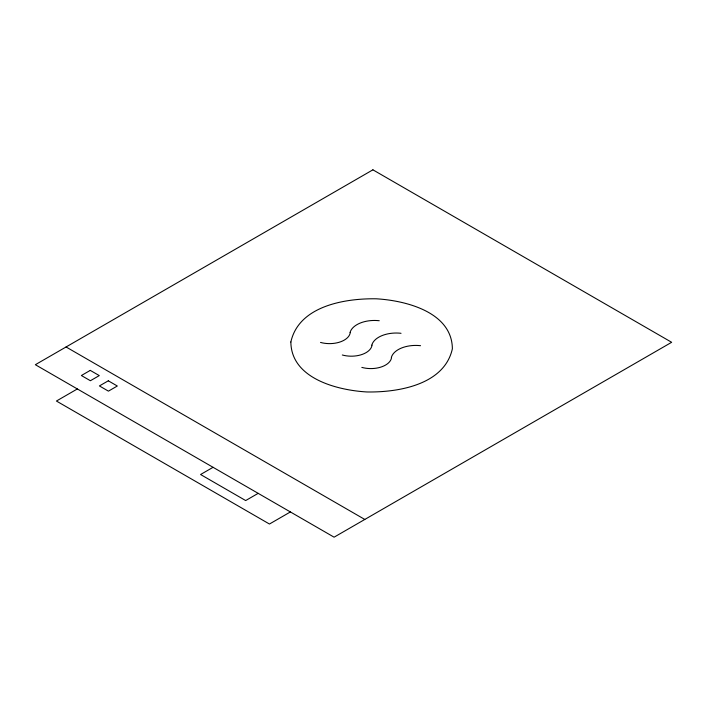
<?xml version="1.0" encoding="UTF-8"?>
<svg xmlns="http://www.w3.org/2000/svg" width="707" height="707" viewBox="0 0 707 707"><rect width="100%" height="100%" fill="white"/><g stroke="black" fill="none" stroke-linecap="round" stroke-linejoin="round"><path stroke-width="1.06" d="M77.346 388.956L56.419 401.037L269.455 524.028L290.383 511.948M213.054 467.309L200.576 474.512L245.683 500.556L258.17 493.345M66.06 346.969L364.803 519.451M372.023 345.131A20.742 11.975 0 0 1 342.312 354.994M371.82 345.122A24.665 14.237 0 0 1 401.028 333.297M391.545 357.53A20.742 11.975 0 0 1 361.834 367.393M391.342 357.512A24.665 14.237 0 0 1 420.55 345.696M350.257 332.564A20.742 11.975 0 0 1 320.536 342.427M350.053 332.546A24.665 14.237 0 0 1 379.261 320.731M290.86 341.994C291.187 378.678 337.513 390.246 366.906 391.961C398.041 392.491 444.394 384.917 452.374 348.772C452.047 312.087 405.721 300.528 376.327 298.805C345.193 298.274 298.84 305.848 290.86 341.994M372.907 169.821L35.35 364.706L334.093 537.179L671.65 342.294L372.907 169.821M90.266 370.388L81.376 375.523L90.399 380.728L99.28 375.594L90.266 370.388M108.304 380.808L99.413 385.934L108.427 391.148L117.318 386.013L108.304 380.808"/></g></svg>
